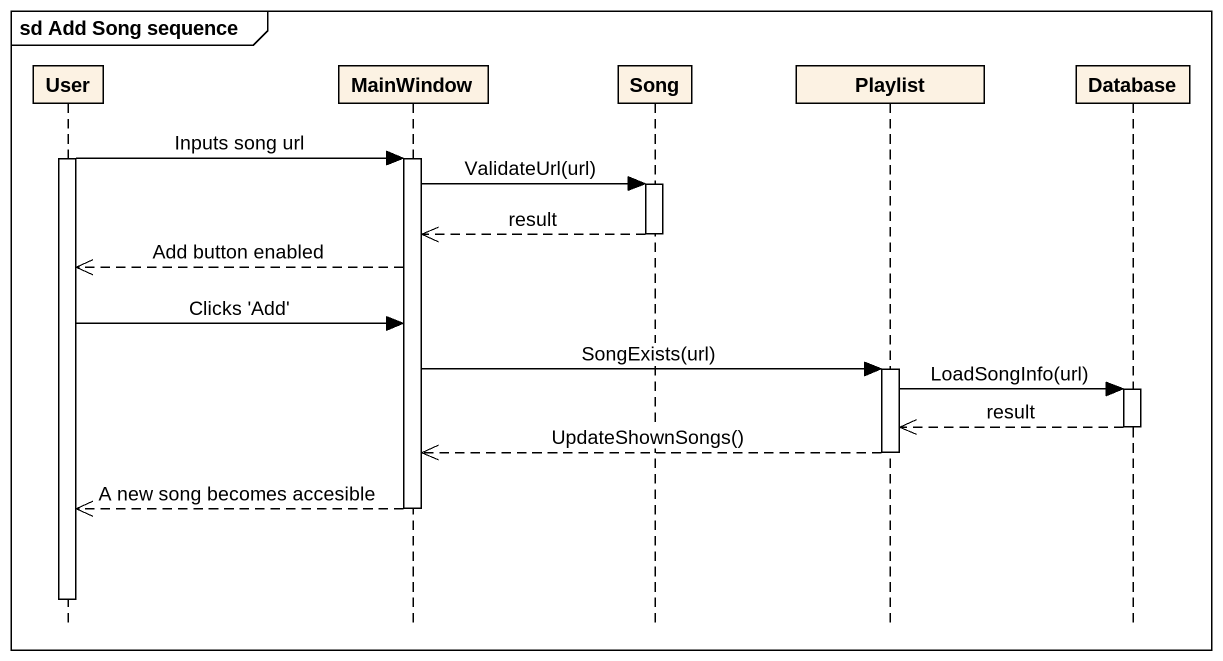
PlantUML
@startuml
mainframe sd Add Song sequence
hide footbox
participant User
participant MainWindow
participant Song
participant Playlist
participant "Database" as Database_

activate User
User -> MainWindow : Inputs song url
activate MainWindow
MainWindow -> Song : ValidateUrl(url)
activate Song
Song -->> MainWindow : result
deactivate Song
MainWindow -->> User : Add button enabled
User -> MainWindow : Clicks 'Add'
MainWindow -> Playlist : SongExists(url)
activate Playlist
Playlist -> Database_ : LoadSongInfo(url)
activate Database_
Database_ -->> Playlist : result
deactivate Database_
Playlist -->> MainWindow : UpdateShownSongs()
deactivate Playlist
MainWindow -->> User : A new song becomes accesible
deactivate MainWindow
deactivate User
@enduml
